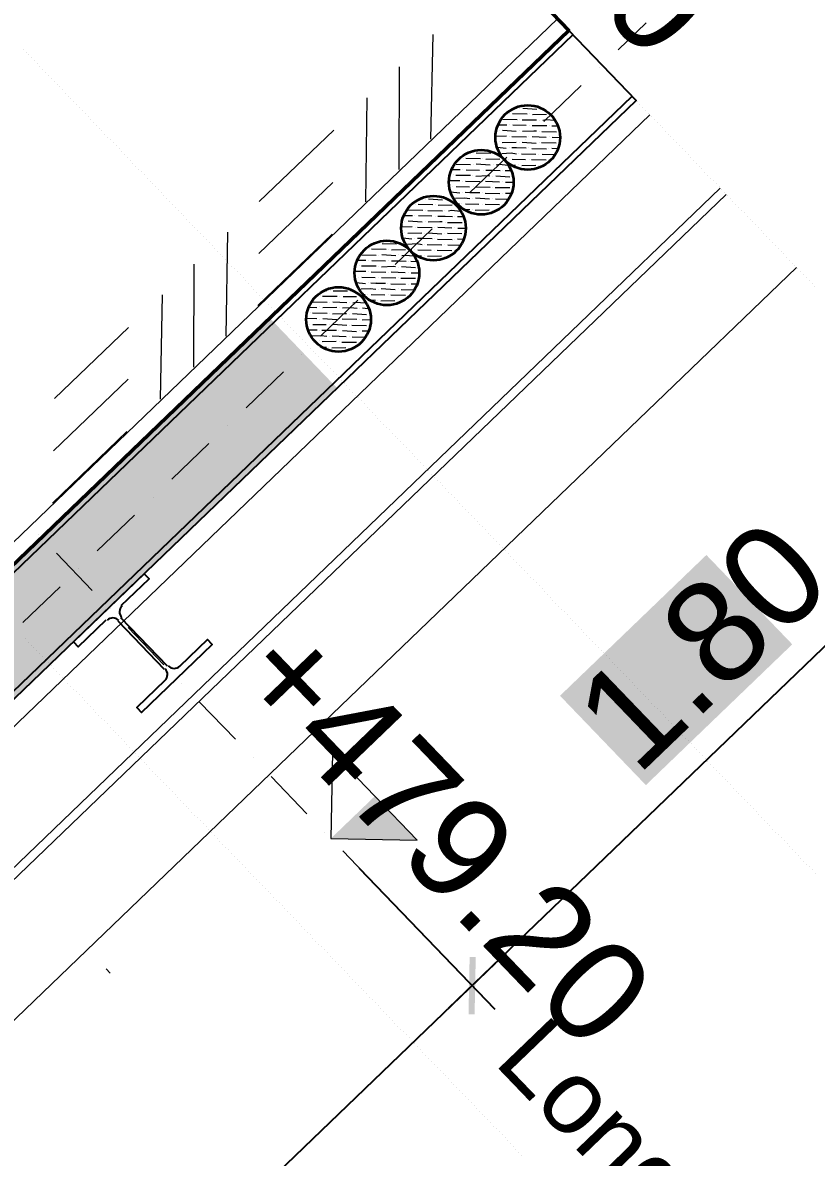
# Model space of a CAD drawing. Header units: metres. Extents: x 2687650.8 to 2687727.1, y 1234407.3 to 1234484.3.
# Drawn here: x 2687697.866 to 2687699.818, y 1234460.624 to 1234463.414 of the extents above; entities that cross this region are included whole.
import ezdxf

# ---------------------------------------------------------------- set-up
doc = ezdxf.new("R2010")
doc.units = ezdxf.units.M
for name, color, linetype in [('PDF_0', 7, 'Continuous'), ('PDF_A__BEMH', 7, 'Continuous'), ('PDF_A__BEML', 7, 'Continuous'), ('PDF_Ebene 2', 7, 'Continuous'), ('PDF_Text', 7, 'Continuous')]:
    doc.layers.add(name, color=color, linetype=linetype)
for name, color, linetype, true_color in [('PDF_Böschung Aushub', 7, 'Continuous', 0x7f7f7f), ('PDF_E_Schnitte_1_50', 7, 'Continuous', 0x7f7f7f), ('PDF_Farbe71', 7, 'Continuous', 0xbfff7f)]:
    doc.layers.add(name, color=color, linetype=linetype, true_color=true_color)
doc.styles.add('PDF Arial', font='arial.ttf')

# ---------------------------------------------------------------- blocks, each defined once
blk = doc.blocks.new('A$C1c84ec86')
at = {"layer": 'PDF_0', "transparency": 33554559}
blk.add_hatch(color=256, dxfattribs=at).paths.add_polyline_path([(2793.63, 4001.84), (2783.68, 4011.79), (2782.62, 4010.73), (2792.57, 4000.78)])
at = {"layer": 'PDF_A__BEML', "true_color": 0xffffff, "transparency": 33554559}
blk.add_hatch(color=7, dxfattribs=at).paths.add_polyline_path([(2751.72, 4071.27), (2782.2, 4071.27), (2782.2, 4121.22), (2751.72, 4121.22)])
at = {"layer": 'PDF_Farbe71', "transparency": 33554559}
blk.add_hatch(color=256, dxfattribs=at).paths.add_polyline_path([(2659.22, 4084.18), (2635.3, 4084.18), (2635.3, 3418.05), (2659.22, 3418.05)])
at = {"layer": 'PDF_0', "lineweight": 18}
blk.add_lwpolyline([(2631.27, 3398.79), (2631.27, 3856.21), (2631.27, 4186.21), (2384.26, 4186.21)], dxfattribs=at)
at = {"layer": 'PDF_A__BEMH', "lineweight": 20}
blk.add_lwpolyline([(2737.96, 4006.29), (2752.99, 4021.31), (2722.93, 4021.31)], close=True, dxfattribs=at)
at = {"layer": 'PDF_A__BEMH', "transparency": 33554559}
blk.add_solid([(2737.96, 4006.29), (2737.96, 4021.31), (2752.99, 4021.31)], dxfattribs=at)
at = {"layer": 'PDF_A__BEML', "lineweight": 25}
for points in [[(2788.12, 3998.24), (2788.12, 4194.25)], [(2788.12, 3410.22), (2788.12, 4014.33)]]:
    blk.add_lwpolyline(points, dxfattribs=at)
blk.add_lwpolyline([(2796.17, 4006.29), (2748.12, 4006.29)], close=True, dxfattribs=at)
at = {"layer": 'PDF_Böschung Aushub', "lineweight": 18}
for points in [[(2646.73, 4166.31), (2647.15, 4166.94), (2648.84, 4168.43)], [(2646.94, 4168.43), (2646.94, 4168.43)], [(2641.22, 4164.83), (2643.76, 4167.16)], [(2643.97, 4165.46), (2646.3, 4168)], [(2644.19, 4167.79), (2644.19, 4167.79)], [(2645.88, 4163.56), (2647.15, 4164.83), (2648.42, 4166.1)], [(2646.09, 4165.67), (2646.09, 4165.67)], [(2648.63, 4164.19), (2651.17, 4166.73)], [(2648.84, 4166.52), (2648.84, 4166.52)], [(2649.27, 4166.94), (2650.33, 4168)], [(2651.38, 4165.04), (2652.65, 4166.31)], [(2639.74, 4163.35), (2640.16, 4163.77)], [(2640.38, 4162.08), (2642.92, 4164.62)], [(2640.8, 4164.19), (2640.8, 4164.19)], [(2643.13, 4162.71), (2645.67, 4165.25)], [(2643.34, 4165.04), (2643.34, 4165.04)], [(2645.24, 4160.81), (2647.15, 4162.92), (2647.57, 4163.35)], [(2645.46, 4163.13), (2645.46, 4163.13)], [(2647.79, 4161.65), (2650.33, 4163.98)], [(2648.21, 4163.77), (2648.21, 4163.77)], [(2650.54, 4162.29), (2653.08, 4164.83)], [(2650.75, 4164.62), (2650.75, 4164.62)], [(2653.29, 4163.13), (2654.35, 4164.19)], [(2653.5, 4165.25), (2653.5, 4165.25)], [(2639.32, 4161.02), (2639.53, 4161.02)], [(2639.74, 4159.32), (2642.28, 4161.86)], [(2639.95, 4161.65), (2639.95, 4161.65)], [(2642.49, 4160.17), (2644.82, 4162.5)], [(2642.7, 4162.29), (2642.7, 4162.29)], [(2644.4, 4158.05), (2646.94, 4160.59)], [(2644.61, 4160.38), (2644.61, 4160.38)], [(2647.15, 4158.9), (2649.69, 4161.23)], [(2647.36, 4161.02), (2647.36, 4161.02)], [(2649.9, 4159.54), (2652.44, 4162.08)], [(2650.11, 4161.86), (2650.11, 4161.86)], [(2651.81, 4157.63), (2654.35, 4160.17)], [(2652.65, 4160.38), (2654.98, 4162.71)], [(2652.87, 4162.5), (2652.87, 4162.5)], [(2654.77, 4160.59), (2654.77, 4160.59)], [(2639.95, 4157.63), (2641.43, 4159.11)], [(2641.43, 4155.09), (2643.34, 4157.21)], [(2641.65, 4157.42), (2644.19, 4159.75)], [(2641.86, 4159.54), (2641.86, 4159.54)], [(2643.76, 4155.3), (2646.09, 4157.84)], [(2643.97, 4157.63), (2643.97, 4157.63)], [(2646.3, 4156.15), (2647.15, 4156.99), (2648.84, 4158.69)], [(2646.73, 4158.27), (2646.73, 4158.27)], [(2649.06, 4156.78), (2651.6, 4159.32)], [(2649.27, 4159.11), (2649.27, 4159.11)], [(2651.17, 4154.88), (2653.5, 4157.42)], [(2651.38, 4157.21), (2651.38, 4157.21)], [(2652.02, 4159.75), (2652.02, 4159.75)], [(2654.14, 4157.84), (2654.14, 4157.84)], [(2654.56, 4158.27), (2654.98, 4158.69)], [(2640.59, 4156.36), (2640.8, 4156.36)], [(2641.22, 4156.78), (2641.22, 4156.78)], [(2642.49, 4154.24), (2642.7, 4154.45)], [(2643.13, 4154.88), (2643.13, 4154.88)], [(2643.76, 4153.61), (2645.46, 4155.09)], [(2645.67, 4153.4), (2647.15, 4155.09), (2648.21, 4155.94)], [(2645.88, 4155.72), (2645.88, 4155.72)], [(2648.42, 4154.24), (2650.75, 4156.57)], [(2648.63, 4156.36), (2648.63, 4156.36)], [(2650.54, 4154.45), (2650.54, 4154.45)], [(2643.97, 4149.59), (2646.3, 4152.13)], [(2644.19, 4151.91), (2644.19, 4151.91)], [(2646.73, 4150.43), (2647.15, 4151.07), (2648.84, 4152.55)], [(2646.94, 4152.76), (2647.15, 4152.97), (2647.36, 4153.18)], [(2646.94, 4152.55), (2646.94, 4152.55)], [(2647.79, 4153.61), (2647.79, 4153.61)], [(2649.06, 4152.97), (2650.11, 4153.82)], [(2649.27, 4151.07), (2650.33, 4152.13)], [(2641.22, 4148.95), (2643.76, 4151.49)], [(2643.13, 4147.05), (2645.67, 4149.37)], [(2643.34, 4149.16), (2643.34, 4149.16)], [(2645.88, 4147.68), (2647.15, 4148.95), (2648.42, 4150.22)], [(2646.09, 4150.01), (2646.09, 4150.01)], [(2648.63, 4148.53), (2651.17, 4150.86)], [(2648.84, 4150.64), (2648.84, 4150.64)], [(2650.54, 4146.41), (2653.08, 4148.95)], [(2651.38, 4149.16), (2652.65, 4150.43)], [(2653.5, 4149.37), (2653.5, 4149.37)], [(2639.74, 4147.47), (2640.16, 4147.89)], [(2640.38, 4146.2), (2642.92, 4148.74)], [(2640.8, 4148.53), (2640.8, 4148.53)], [(2642.49, 4144.29), (2644.82, 4146.62)], [(2642.7, 4146.41), (2642.7, 4146.41)], [(2645.24, 4144.93), (2647.15, 4147.05), (2647.57, 4147.47)], [(2645.46, 4147.26), (2645.46, 4147.26)], [(2647.79, 4145.78), (2650.33, 4148.1)], [(2648.21, 4147.89), (2648.21, 4147.89)], [(2649.9, 4143.66), (2652.44, 4146.2)], [(2650.75, 4148.74), (2650.75, 4148.74)], [(2652.65, 4144.51), (2654.98, 4146.83)], [(2652.87, 4146.62), (2652.87, 4146.62)], [(2653.29, 4147.26), (2654.35, 4148.32)], [(2639.32, 4145.14), (2639.53, 4145.14)], [(2639.74, 4143.45), (2642.28, 4145.99)], [(2639.95, 4145.78), (2639.95, 4145.78)], [(2641.65, 4141.54), (2644.19, 4144.08)], [(2641.86, 4143.66), (2641.86, 4143.66)], [(2644.4, 4142.18), (2646.94, 4144.72)], [(2644.61, 4144.51), (2644.61, 4144.51)], [(2647.15, 4143.02), (2649.69, 4145.56)], [(2647.36, 4145.14), (2647.36, 4145.14)], [(2649.06, 4141.12), (2651.6, 4143.45)], [(2650.11, 4145.99), (2650.11, 4145.99)], [(2651.81, 4141.75), (2654.35, 4144.29)], [(2652.02, 4144.08), (2652.02, 4144.08)], [(2654.77, 4144.72), (2654.77, 4144.72)], [(2639.95, 4141.75), (2641.43, 4143.24)], [(2640.59, 4140.48), (2640.8, 4140.48)], [(2641.22, 4141.12), (2641.22, 4141.12)], [(2641.43, 4139.43), (2643.34, 4141.33)], [(2643.76, 4139.64), (2646.09, 4141.97)], [(2643.97, 4141.75), (2643.97, 4141.75)], [(2646.3, 4140.27), (2647.15, 4141.12), (2648.84, 4142.81)], [(2646.73, 4142.6), (2646.73, 4142.6)], [(2648.42, 4138.37), (2650.75, 4140.7)], [(2648.63, 4140.48), (2648.63, 4140.48)], [(2649.27, 4143.24), (2649.27, 4143.24)], [(2651.17, 4139), (2653.5, 4141.54)], [(2651.38, 4141.33), (2651.38, 4141.33)], [(2654.14, 4141.97), (2654.14, 4141.97)], [(2654.56, 4142.6), (2654.98, 4142.81)], [(2642.49, 4138.37), (2642.7, 4138.58)], [(2643.13, 4139), (2643.13, 4139)], [(2643.76, 4137.73), (2645.46, 4139.21)], [(2645.67, 4137.52), (2647.15, 4139.21), (2648.21, 4140.06)], [(2645.88, 4139.85), (2645.88, 4139.85)], [(2647.79, 4137.73), (2647.79, 4137.73)], [(2649.06, 4137.1), (2650.11, 4138.16)], [(2650.54, 4138.58), (2650.54, 4138.58)], [(2641.22, 4132.65), (2643.76, 4134.98)], [(2643.97, 4133.29), (2646.3, 4135.83)], [(2644.19, 4135.62), (2644.19, 4135.62)], [(2646.73, 4134.13), (2647.15, 4134.77), (2648.84, 4136.25)], [(2646.94, 4136.89), (2647.15, 4137.1), (2647.36, 4137.31)], [(2646.94, 4136.25), (2646.94, 4136.25)], [(2649.27, 4134.77), (2650.33, 4135.83)], [(2640.38, 4129.9), (2642.92, 4132.44)], [(2643.13, 4130.54), (2645.67, 4133.08)], [(2643.34, 4132.86), (2643.34, 4132.86)], [(2645.88, 4131.38), (2647.15, 4132.65), (2648.42, 4133.92)], [(2646.09, 4133.5), (2646.09, 4133.5)], [(2648.63, 4132.02), (2651.17, 4134.56)], [(2648.84, 4134.35), (2648.84, 4134.35)], [(2650.54, 4130.11), (2653.08, 4132.65)], [(2650.75, 4132.44), (2650.75, 4132.44)], [(2651.38, 4132.86), (2652.65, 4134.13)], [(2653.5, 4133.08), (2653.5, 4133.08)], [(2639.74, 4131.17), (2640.16, 4131.59)], [(2639.74, 4127.15), (2642.28, 4129.69)], [(2639.95, 4129.48), (2639.95, 4129.48)], [(2640.8, 4132.02), (2640.8, 4132.02)], [(2642.49, 4128), (2644.82, 4130.32)], [(2642.7, 4130.11), (2642.7, 4130.11)], [(2645.24, 4128.63), (2647.15, 4130.75), (2647.57, 4131.17)], [(2645.46, 4130.96), (2645.46, 4130.96)], [(2647.79, 4129.48), (2650.33, 4131.81)], [(2648.21, 4131.59), (2648.21, 4131.59)], [(2649.9, 4127.36), (2652.44, 4129.9)], [(2650.11, 4129.69), (2650.11, 4129.69)], [(2652.65, 4128.21), (2654.98, 4130.54)], [(2652.87, 4130.32), (2652.87, 4130.32)], [(2653.29, 4130.96), (2654.35, 4132.02)], [(2639.32, 4128.84), (2639.53, 4128.84)], [(2639.95, 4125.46), (2641.43, 4126.94)], [(2641.65, 4125.24), (2644.19, 4127.57)], [(2641.86, 4127.36), (2641.86, 4127.36)], [(2644.4, 4125.88), (2646.94, 4128.42)], [(2644.61, 4128.21), (2644.61, 4128.21)], [(2646.3, 4123.97), (2647.15, 4124.82), (2648.84, 4126.51)], [(2647.15, 4126.73), (2649.69, 4129.05)], [(2647.36, 4128.84), (2647.36, 4128.84)], [(2649.06, 4124.61), (2651.6, 4127.15)], [(2649.27, 4126.94), (2649.27, 4126.94)], [(2651.81, 4125.46), (2654.35, 4128)], [(2652.02, 4127.57), (2652.02, 4127.57)], [(2654.56, 4126.09), (2654.98, 4126.51)], [(2654.77, 4128.42), (2654.77, 4128.42)], [(2640.59, 4124.19), (2640.8, 4124.19)], [(2641.22, 4124.61), (2641.22, 4124.61)], [(2641.43, 4122.92), (2643.34, 4125.03)], [(2643.76, 4123.13), (2646.09, 4125.67)], [(2643.97, 4125.46), (2643.97, 4125.46)], [(2645.67, 4121.22), (2647.15, 4122.92), (2648.21, 4123.76)], [(2646.73, 4126.09), (2646.73, 4126.09)], [(2648.42, 4122.07), (2650.75, 4124.4)], [(2648.63, 4124.19), (2648.63, 4124.19)], [(2651.17, 4122.7), (2653.5, 4125.24)], [(2651.38, 4125.03), (2651.38, 4125.03)], [(2654.14, 4125.67), (2654.14, 4125.67)], [(2642.49, 4122.07), (2642.7, 4122.28)], [(2643.13, 4122.7), (2643.13, 4122.7)], [(2643.76, 4121.43), (2645.46, 4122.92)], [(2645.88, 4123.55), (2645.88, 4123.55)], [(2646.94, 4120.59), (2647.15, 4120.8), (2647.36, 4121.01)], [(2647.79, 4121.43), (2647.79, 4121.43)], [(2649.06, 4120.8), (2650.11, 4121.65)], [(2650.54, 4122.28), (2650.54, 4122.28)], [(2641.22, 4116.78), (2643.76, 4119.32)], [(2643.97, 4117.41), (2646.3, 4119.95)], [(2644.19, 4119.74), (2644.19, 4119.74)], [(2646.73, 4118.26), (2647.15, 4118.89), (2648.84, 4120.38)], [(2646.94, 4120.38), (2646.94, 4120.38)], [(2648.63, 4116.35), (2651.17, 4118.68)], [(2648.84, 4118.47), (2648.84, 4118.47)], [(2649.27, 4118.89), (2650.33, 4119.95)], [(2651.38, 4116.99), (2652.65, 4118.26)], [(2639.74, 4115.3), (2640.16, 4115.72)], [(2640.38, 4114.03), (2642.92, 4116.57)], [(2640.8, 4116.35), (2640.8, 4116.35)], [(2643.13, 4114.87), (2645.67, 4117.2)], [(2643.34, 4116.99), (2643.34, 4116.99)], [(2645.88, 4115.51), (2647.15, 4116.78), (2648.42, 4118.05)], [(2646.09, 4117.84), (2646.09, 4117.84)], [(2647.79, 4113.6), (2650.33, 4115.93)], [(2648.21, 4115.72), (2648.21, 4115.72)], [(2650.54, 4114.24), (2653.08, 4116.78)], [(2650.75, 4116.57), (2650.75, 4116.57)], [(2653.29, 4115.08), (2654.35, 4116.14)], [(2653.5, 4117.2), (2653.5, 4117.2)], [(2639.32, 4112.97), (2639.53, 4112.97)], [(2639.74, 4111.27), (2642.28, 4113.81)], [(2639.95, 4113.6), (2639.95, 4113.6)], [(2642.49, 4112.12), (2644.82, 4114.45)], [(2642.7, 4114.24), (2642.7, 4114.24)], [(2645.24, 4112.76), (2647.15, 4114.87), (2647.57, 4115.3)], [(2645.46, 4115.08), (2645.46, 4115.08)], [(2647.15, 4110.85), (2649.69, 4113.39)], [(2647.36, 4112.97), (2647.36, 4112.97)], [(2649.9, 4111.49), (2652.44, 4114.03)], [(2650.11, 4113.81), (2650.11, 4113.81)], [(2652.65, 4112.33), (2654.98, 4114.66)], [(2652.87, 4114.45), (2652.87, 4114.45)], [(2639.95, 4109.58), (2641.43, 4111.06)], [(2641.65, 4109.37), (2644.19, 4111.91)], [(2641.86, 4111.49), (2641.86, 4111.49)], [(2643.76, 4107.46), (2646.09, 4109.79)], [(2644.4, 4110), (2646.94, 4112.54)], [(2644.61, 4112.33), (2644.61, 4112.33)], [(2646.3, 4108.1), (2647.15, 4108.95), (2648.84, 4110.64)], [(2646.73, 4110.43), (2646.73, 4110.43)], [(2649.06, 4108.95), (2651.6, 4111.27)], [(2649.27, 4111.06), (2649.27, 4111.06)], [(2651.81, 4109.58), (2654.35, 4112.12)], [(2652.02, 4111.91), (2652.02, 4111.91)], [(2654.14, 4109.79), (2654.14, 4109.79)], [(2654.56, 4110.43), (2654.98, 4110.64)], [(2654.77, 4112.54), (2654.77, 4112.54)], [(2640.59, 4108.31), (2640.8, 4108.31)], [(2641.22, 4108.95), (2641.22, 4108.95)], [(2641.43, 4107.25), (2643.34, 4109.16)], [(2643.76, 4105.56), (2645.46, 4107.04)], [(2643.97, 4109.58), (2643.97, 4109.58)], [(2645.67, 4105.35), (2647.15, 4107.04), (2648.21, 4107.89)], [(2645.88, 4107.68), (2645.88, 4107.68)], [(2648.42, 4106.19), (2650.75, 4108.52)], [(2648.63, 4108.31), (2648.63, 4108.31)], [(2651.17, 4106.83), (2653.5, 4109.37)], [(2651.38, 4109.16), (2651.38, 4109.16)], [(2642.49, 4106.19), (2642.7, 4106.41)], [(2643.13, 4106.83), (2643.13, 4106.83)], [(2646.94, 4104.71), (2647.15, 4104.92), (2647.36, 4105.14)], [(2647.79, 4105.56), (2647.79, 4105.56)], [(2649.06, 4104.92), (2650.11, 4105.98)], [(2650.54, 4106.41), (2650.54, 4106.41)], [(2641.22, 4100.06), (2643.76, 4102.6)], [(2643.97, 4100.9), (2646.3, 4103.23)], [(2644.19, 4103.02), (2644.19, 4103.02)], [(2646.73, 4101.54), (2647.15, 4102.17), (2648.84, 4103.65)], [(2646.94, 4103.87), (2646.94, 4103.87)], [(2648.63, 4099.63), (2651.17, 4101.96)], [(2648.84, 4101.75), (2648.84, 4101.75)], [(2649.27, 4102.38), (2650.33, 4103.23)], [(2651.38, 4100.27), (2652.65, 4101.75)], [(2639.74, 4098.57), (2640.16, 4099)], [(2640.38, 4097.3), (2642.92, 4099.84)], [(2640.8, 4099.63), (2640.8, 4099.63)], [(2643.13, 4098.15), (2645.67, 4100.48)], [(2643.34, 4100.27), (2643.34, 4100.27)], [(2645.88, 4098.79), (2647.15, 4100.27), (2648.42, 4101.33)], [(2646.09, 4101.11), (2646.09, 4101.11)], [(2647.79, 4096.88), (2650.33, 4099.42)], [(2648.21, 4099), (2648.21, 4099)], [(2650.54, 4097.52), (2653.08, 4100.06)], [(2650.75, 4099.84), (2650.75, 4099.84)], [(2653.29, 4098.36), (2654.35, 4099.42)], [(2653.5, 4100.48), (2653.5, 4100.48)], [(2639.32, 4096.25), (2639.53, 4096.46)], [(2639.74, 4094.55), (2642.28, 4097.09)], [(2639.95, 4096.88), (2639.95, 4096.88)], [(2642.49, 4095.4), (2644.82, 4097.94)], [(2642.7, 4097.52), (2642.7, 4097.52)], [(2645.24, 4096.03), (2647.15, 4098.15), (2647.57, 4098.57)], [(2645.46, 4098.36), (2645.46, 4098.36)], [(2647.15, 4094.13), (2647.15, 4094.34), (2649.69, 4096.67)], [(2647.36, 4096.46), (2647.36, 4096.46)], [(2649.9, 4094.98), (2652.44, 4097.3)], [(2650.11, 4097.09), (2650.11, 4097.09)], [(2652.65, 4095.61), (2654.98, 4097.94)], [(2652.87, 4097.94), (2652.87, 4097.94)], [(2639.95, 4092.86), (2641.43, 4094.34)], [(2641.65, 4092.65), (2644.19, 4095.19)], [(2641.86, 4094.98), (2641.86, 4094.98)], [(2643.76, 4090.74), (2646.09, 4093.07)], [(2644.4, 4093.49), (2646.94, 4095.82)], [(2644.61, 4095.61), (2644.61, 4095.61)], [(2646.3, 4091.38), (2647.15, 4092.22), (2648.84, 4093.92)], [(2646.73, 4093.71), (2646.73, 4093.71)], [(2649.06, 4092.22), (2651.6, 4094.55)], [(2649.27, 4094.34), (2649.27, 4094.34)], [(2651.81, 4092.86), (2654.35, 4095.4)], [(2652.02, 4095.19), (2652.02, 4095.19)], [(2654.14, 4093.07), (2654.14, 4093.07)], [(2654.56, 4093.71), (2654.98, 4094.13)], [(2654.77, 4095.82), (2654.77, 4095.82)], [(2640.59, 4091.59), (2640.8, 4091.59)], [(2641.22, 4092.22), (2641.22, 4092.22)], [(2641.43, 4090.53), (2643.34, 4092.44)], [(2643.76, 4088.84), (2645.46, 4090.53)], [(2643.97, 4092.86), (2643.97, 4092.86)], [(2645.67, 4088.63), (2647.15, 4090.32), (2648.21, 4091.17)], [(2645.88, 4090.95), (2645.88, 4090.95)], [(2648.42, 4089.47), (2650.75, 4092.01)], [(2648.63, 4091.59), (2648.63, 4091.59)], [(2651.17, 4090.11), (2653.5, 4092.65)], [(2651.38, 4092.44), (2651.38, 4092.44)], [(2642.49, 4089.47), (2642.7, 4089.68)], [(2643.13, 4090.11), (2643.13, 4090.11)], [(2646.94, 4087.99), (2647.15, 4088.41), (2647.36, 4088.41)], [(2647.79, 4089.05), (2647.79, 4089.05)], [(2649.06, 4088.2), (2650.11, 4089.26)], [(2650.54, 4089.68), (2650.54, 4089.68)]]:
    blk.add_lwpolyline(points, dxfattribs=at)
at = {"layer": 'PDF_Böschung Aushub', "color": 7, "lineweight": 35}
for centre in [(2647.26, 4160.7), (2647.26, 4144.82), (2647.26, 4128.53), (2647.26, 4112.65), (2647.26, 4096.14)]:
    blk.add_circle(centre, 7.94, dxfattribs=at)
at = {"layer": 'PDF_E_Schnitte_1_50', "color": 7, "lineweight": 20}
for points in [[(2647.15, 4191.71), (2647.15, 4201.23)], [(2647.15, 4185.36), (2647.15, 4185.36)], [(2647.15, 4166.31), (2647.15, 4179.01)], [(2647.15, 4159.96), (2647.15, 4159.96)], [(2647.15, 4140.91), (2647.15, 4153.61)], [(2647.15, 4134.56), (2647.15, 4134.56)], [(2647.15, 4115.51), (2647.15, 4128.21)], [(2647.15, 4109.16), (2647.15, 4109.16)], [(2647.15, 4090.11), (2647.15, 4102.81)], [(2647.15, 4083.76), (2647.15, 4083.76)], [(2647.15, 4064.71), (2647.15, 4077.41)], [(2647.15, 4058.36), (2647.15, 4058.36)], [(2647.15, 4039.31), (2647.15, 4052.01)], [(2647.15, 4032.96), (2647.15, 4032.96)], [(2647.15, 4013.91), (2647.15, 4026.61)], [(2647.15, 4007.56), (2647.15, 4007.56)], [(2634.24, 4006.29), (2634.24, 4006.29)], [(2653.29, 4006.29), (2640.59, 4006.29)], [(2659.64, 4006.29), (2659.64, 4006.29)], [(2678.69, 4006.29), (2665.99, 4006.29)], [(2685.04, 4006.29), (2685.04, 4006.29)], [(2704.09, 4006.29), (2691.39, 4006.29)], [(2710.44, 4006.29), (2710.44, 4006.29)], [(2729.49, 4006.29), (2716.79, 4006.29)], [(2735.84, 4006.29), (2735.84, 4006.29)], [(2754.89, 4006.29), (2742.19, 4006.29)], [(2761.24, 4006.29), (2761.24, 4006.29)], [(2786.01, 4006.29), (2767.59, 4006.29)], [(2647.15, 3988.51), (2647.15, 4001.21)]]:
    blk.add_lwpolyline(points, dxfattribs=at)
at = {"layer": 'PDF_E_Schnitte_1_50', "color": 7, "lineweight": 50}
blk.add_lwpolyline([(2635.3, 3199.82), (2635.3, 4186.21), (2384.26, 4186.21)], dxfattribs=at)
at = {"layer": 'PDF_E_Schnitte_1_50', "lineweight": 18}
for points in [[(2635.3, 4186.21), (2635.3, 4134.77), (2635.3, 4099.84), (2635.3, 4064.71), (2635.3, 4029.78), (2635.3, 3994.86), (2635.3, 3959.72), (2635.3, 3924.79), (2635.3, 3889.66), (2635.3, 3854.73), (2635.3, 3819.8), (2635.3, 3784.67), (2635.3, 3749.74), (2635.3, 3714.6), (2635.3, 3679.68), (2635.3, 3644.75), (2635.3, 3609.62), (2635.3, 3574.69), (2635.3, 3539.76), (2635.3, 3504.63), (2635.3, 3469.7)], [(3109.01, 3438.16), (2664.3, 3438.16), (2664.08, 3611.1), (2664.08, 4186.21)], [(2689.06, 4186.21), (2689.06, 3465.26), (3109.01, 3465.26)], [(2691.18, 4186.21), (2691.18, 3465.26)], [(2716.15, 4186.21), (2716.15, 3465.26)], [(2631.06, 4143.24), (2612.86, 4161.44)], [(2631.06, 4132.44), (2612.86, 4150.01)], [(2631.06, 4121.01), (2612.86, 4139)], [(2612.86, 4127.57), (2612.86, 4102.17)], [(2621.96, 4118.47), (2621.96, 4093.28)], [(2631.06, 4109.58), (2631.06, 4084.18)], [(2631.06, 4073.39), (2612.86, 4091.38)], [(2631.06, 4062.38), (2612.86, 4079.95)], [(2631.06, 4050.95), (2612.86, 4069.15)], [(2612.86, 4057.51), (2612.86, 4032.32)], [(2621.96, 4048.62), (2621.96, 4023.22)], [(2631.06, 4039.52), (2631.06, 4014.12)], [(2724.2, 3944.27), (2722.72, 3944.27)]]:
    blk.add_lwpolyline(points, dxfattribs=at)
at = {"layer": 'PDF_E_Schnitte_1_50', "color": 160, "lineweight": 25, "true_color": 0x3333ff}
for points in [[(2659.22, 3168.07), (2659.22, 4186.21), (2635.3, 4186.21), (2635.3, 3168.07)], [(2636.78, 4186.21), (2636.78, 3168.07)], [(2657.73, 3168.07), (2657.73, 4186.21)], [(2660.91, 4008.83), (2660.91, 4018.35), (2659.22, 4018.35), (2659.22, 3994.22), (2660.91, 3994.22), (2660.91, 4003.75)], [(2681.65, 4003.75), (2681.65, 3994.22), (2683.35, 3994.22), (2683.35, 4018.35), (2681.65, 4018.35), (2681.65, 4008.83)], [(2679.54, 4006.71), (2663.03, 4006.71)], [(2663.03, 4005.65), (2679.54, 4005.65)]]:
    blk.add_lwpolyline(points, dxfattribs=at)
for centre, start, end in [((2663.13, 4008.93), 180.001, 269.999), ((2679.64, 4008.93), 270.001, 359.999), ((2663.13, 4003.85), 90.001, 179.999), ((2679.64, 4003.85), 0.001, 89.999)]:
    blk.add_arc(centre, 2.01, start, end, dxfattribs=at)
at = {"layer": 'PDF_Ebene 2', "lineweight": 20}
for points in [[(2633.6, 4186.21), (2633.6, 4186.21)], [(2634.66, 4186.21), (2634.66, 4186.21)], [(2635.51, 4186.21), (2635.51, 4186.21)], [(2636.57, 4186.21), (2636.57, 4186.21)], [(2637.62, 4186.21), (2637.62, 4186.21)], [(2638.47, 4186.21), (2638.47, 4186.21)], [(2639.53, 4186.21), (2639.53, 4186.21)], [(2640.59, 4186.21), (2640.59, 4186.21)], [(2641.65, 4186.21), (2641.65, 4186.21)], [(2642.49, 4186.21), (2642.49, 4186.21)], [(2643.55, 4186.21), (2643.55, 4186.21)], [(2644.61, 4186.21), (2644.61, 4186.21)], [(2645.67, 4186.21), (2645.67, 4186.21)], [(2646.52, 4186.21), (2646.52, 4186.21)], [(2647.57, 4186.21), (2647.57, 4186.21)], [(2648.63, 4186.21), (2648.63, 4186.21)], [(2649.48, 4186.21), (2649.48, 4186.21)], [(2650.54, 4186.21), (2650.54, 4186.21)], [(2651.6, 4186.21), (2651.6, 4186.21)], [(2652.65, 4186.21), (2652.65, 4186.21)], [(2653.5, 4186.21), (2653.5, 4186.21)], [(2654.56, 4186.21), (2654.56, 4186.21)], [(2655.62, 4186.21), (2655.62, 4186.21)], [(2656.68, 4186.21), (2656.68, 4186.21)], [(2657.52, 4186.21), (2657.52, 4186.21)], [(2658.58, 4186.21), (2658.58, 4186.21)], [(2659.64, 4186.21), (2659.64, 4186.21)], [(2660.49, 4186.21), (2660.49, 4186.21)], [(2661.54, 4186.21), (2661.54, 4186.21)], [(2662.6, 4186.21), (2662.6, 4186.21)], [(2663.66, 4186.21), (2663.66, 4186.21)], [(2664.51, 4186.21), (2664.51, 4186.21)], [(2665.57, 4186.21), (2665.57, 4186.21)], [(2666.62, 4186.21), (2666.62, 4186.21)], [(2667.68, 4186.21), (2667.68, 4186.21)], [(2668.53, 4186.21), (2668.53, 4186.21)], [(2669.59, 4186.21), (2669.59, 4186.21)], [(2670.65, 4186.21), (2670.65, 4186.21)], [(2671.49, 4186.21), (2671.49, 4186.21)], [(2672.55, 4186.21), (2672.55, 4186.21)], [(2673.61, 4186.21), (2673.61, 4186.21)], [(2674.67, 4186.21), (2674.67, 4186.21)], [(2675.51, 4186.21), (2675.51, 4186.21)], [(2676.57, 4186.21), (2676.57, 4186.21)], [(2677.63, 4186.21), (2677.63, 4186.21)], [(2678.48, 4186.21), (2678.48, 4186.21)], [(2679.54, 4186.21), (2679.54, 4186.21)], [(2680.59, 4186.21), (2680.59, 4186.21)], [(2681.65, 4186.21), (2681.65, 4186.21)], [(2682.5, 4186.21), (2682.5, 4186.21)], [(2683.56, 4186.21), (2683.56, 4186.21)], [(2684.62, 4186.21), (2684.62, 4186.21)], [(2685.67, 4186.21), (2685.67, 4186.21)], [(2686.52, 4186.21), (2686.52, 4186.21)], [(2687.58, 4186.21), (2687.58, 4186.21)], [(2688.64, 4186.21), (2688.64, 4186.21)], [(2689.48, 4186.21), (2689.48, 4186.21)], [(2690.54, 4186.21), (2690.54, 4186.21)], [(2691.6, 4186.21), (2691.6, 4186.21)], [(2692.66, 4186.21), (2692.66, 4186.21)], [(2693.51, 4186.21), (2693.51, 4186.21)], [(2694.56, 4186.21), (2694.56, 4186.21)], [(2695.62, 4186.21), (2695.62, 4186.21)], [(2696.68, 4186.21), (2696.68, 4186.21)], [(2697.53, 4186.21), (2697.53, 4186.21)], [(2698.59, 4186.21), (2698.59, 4186.21)], [(2699.64, 4186.21), (2699.64, 4186.21)], [(2700.49, 4186.21), (2700.49, 4186.21)], [(2701.55, 4186.21), (2701.55, 4186.21)], [(2702.61, 4186.21), (2702.61, 4186.21)], [(2703.67, 4186.21), (2703.67, 4186.21)], [(2704.51, 4186.21), (2704.51, 4186.21)], [(2705.57, 4186.21), (2705.57, 4186.21)], [(2706.63, 4186.21), (2706.63, 4186.21)], [(2707.69, 4186.21), (2707.69, 4186.21)], [(2708.53, 4186.21), (2708.53, 4186.21)], [(2709.59, 4186.21), (2709.59, 4186.21)], [(2710.65, 4186.21), (2710.65, 4186.21)], [(2711.5, 4186.21), (2711.5, 4186.21)], [(2712.56, 4186.21), (2712.56, 4186.21)], [(2713.61, 4186.21), (2713.61, 4186.21)], [(2714.67, 4186.21), (2714.67, 4186.21)], [(2715.52, 4186.21), (2715.52, 4186.21)], [(2716.58, 4186.21), (2716.58, 4186.21)], [(2717.64, 4186.21), (2717.64, 4186.21)], [(2718.69, 4186.21), (2718.69, 4186.21)], [(2719.54, 4186.21), (2719.54, 4186.21)], [(2720.6, 4186.21), (2720.6, 4186.21)], [(2721.66, 4186.21), (2721.66, 4186.21)], [(2722.5, 4186.21), (2722.5, 4186.21)], [(2545.55, 4086.3), (2545.55, 4086.3)], [(2546.61, 4086.3), (2546.61, 4086.3)], [(2547.45, 4086.3), (2547.45, 4086.3)], [(2548.51, 4086.3), (2548.51, 4086.3)], [(2549.57, 4086.3), (2549.57, 4086.3)], [(2550.63, 4086.3), (2550.63, 4086.3)], [(2551.48, 4086.3), (2551.48, 4086.3)], [(2552.53, 4086.3), (2552.53, 4086.3)], [(2553.59, 4086.3), (2553.59, 4086.3)], [(2554.44, 4086.3), (2554.44, 4086.3)], [(2555.5, 4086.3), (2555.5, 4086.3)], [(2556.56, 4086.3), (2556.56, 4086.3)], [(2557.61, 4086.3), (2557.61, 4086.3)], [(2558.46, 4086.3), (2558.46, 4086.3)], [(2559.52, 4086.3), (2559.52, 4086.3)], [(2560.58, 4086.3), (2560.58, 4086.3)], [(2561.64, 4086.3), (2561.64, 4086.3)], [(2562.48, 4086.3), (2562.48, 4086.3)], [(2563.54, 4086.3), (2563.54, 4086.3)], [(2564.6, 4086.3), (2564.6, 4086.3)], [(2565.45, 4086.3), (2565.45, 4086.3)], [(2566.5, 4086.3), (2566.5, 4086.3)], [(2567.56, 4086.3), (2567.56, 4086.3)], [(2568.62, 4086.3), (2568.62, 4086.3)], [(2569.47, 4086.3), (2569.47, 4086.3)], [(2570.53, 4086.3), (2570.53, 4086.3)], [(2571.58, 4086.3), (2571.58, 4086.3)], [(2572.64, 4086.3), (2572.64, 4086.3)], [(2573.49, 4086.3), (2573.49, 4086.3)], [(2574.55, 4086.3), (2574.55, 4086.3)], [(2575.61, 4086.3), (2575.61, 4086.3)], [(2576.45, 4086.3), (2576.45, 4086.3)], [(2577.51, 4086.3), (2577.51, 4086.3)], [(2578.57, 4086.3), (2578.57, 4086.3)], [(2579.63, 4086.3), (2579.63, 4086.3)], [(2580.47, 4086.3), (2580.47, 4086.3)], [(2581.53, 4086.3), (2581.53, 4086.3)], [(2582.59, 4086.3), (2582.59, 4086.3)], [(2583.65, 4086.3), (2583.65, 4086.3)], [(2584.5, 4086.3), (2584.5, 4086.3)], [(2585.55, 4086.3), (2585.55, 4086.3)], [(2586.61, 4086.3), (2586.61, 4086.3)], [(2587.46, 4086.3), (2587.46, 4086.3)], [(2588.52, 4086.3), (2588.52, 4086.3)], [(2589.58, 4086.3), (2589.58, 4086.3)], [(2590.63, 4086.3), (2590.63, 4086.3)], [(2591.48, 4086.3), (2591.48, 4086.3)], [(2592.54, 4086.3), (2592.54, 4086.3)], [(2593.6, 4086.3), (2593.6, 4086.3)], [(2594.66, 4086.3), (2594.66, 4086.3)], [(2595.5, 4086.3), (2595.5, 4086.3)], [(2596.56, 4086.3), (2596.56, 4086.3)], [(2597.62, 4086.3), (2597.62, 4086.3)], [(2598.47, 4086.3), (2598.47, 4086.3)], [(2599.52, 4086.3), (2599.52, 4086.3)], [(2600.58, 4086.3), (2600.58, 4086.3)], [(2601.64, 4086.3), (2601.64, 4086.3)], [(2602.49, 4086.3), (2602.49, 4086.3)], [(2603.55, 4086.3), (2603.55, 4086.3)], [(2604.6, 4086.3), (2604.6, 4086.3)], [(2605.66, 4086.3), (2605.66, 4086.3)], [(2606.51, 4086.3), (2606.51, 4086.3)], [(2607.57, 4086.3), (2607.57, 4086.3)], [(2608.63, 4086.3), (2608.63, 4086.3)], [(2609.47, 4086.3), (2609.47, 4086.3)], [(2610.53, 4086.3), (2610.53, 4086.3)], [(2611.59, 4086.3), (2611.59, 4086.3)], [(2612.65, 4086.3), (2612.65, 4086.3)], [(2613.49, 4086.3), (2613.49, 4086.3)], [(2614.55, 4086.3), (2614.55, 4086.3)], [(2615.61, 4086.3), (2615.61, 4086.3)], [(2616.46, 4086.3), (2616.46, 4086.3)], [(2617.52, 4086.3), (2617.52, 4086.3)], [(2618.57, 4086.3), (2618.57, 4086.3)], [(2619.63, 4086.3), (2619.63, 4086.3)], [(2620.48, 4086.3), (2620.48, 4086.3)], [(2621.54, 4086.3), (2621.54, 4086.3)], [(2622.6, 4086.3), (2622.6, 4086.3)], [(2623.65, 4086.3), (2623.65, 4086.3)], [(2624.5, 4086.3), (2624.5, 4086.3)], [(2625.56, 4086.3), (2625.56, 4086.3)], [(2626.62, 4086.3), (2626.62, 4086.3)], [(2627.46, 4086.3), (2627.46, 4086.3)], [(2628.52, 4086.3), (2628.52, 4086.3)], [(2629.58, 4086.3), (2629.58, 4086.3)], [(2630.64, 4086.3), (2630.64, 4086.3)], [(2631.49, 4086.3), (2631.49, 4086.3)], [(2632.54, 4086.3), (2632.54, 4086.3)], [(2633.6, 4086.3), (2633.6, 4086.3)], [(2634.66, 4086.3), (2634.66, 4086.3)], [(2635.51, 4086.3), (2635.51, 4086.3)], [(2636.57, 4086.3), (2636.57, 4086.3)], [(2637.62, 4086.3), (2637.62, 4086.3)], [(2638.47, 4086.3), (2638.47, 4086.3)], [(2639.53, 4086.3), (2639.53, 4086.3)], [(2640.59, 4086.3), (2640.59, 4086.3)], [(2641.65, 4086.3), (2641.65, 4086.3)], [(2642.49, 4086.3), (2642.49, 4086.3)], [(2643.55, 4086.3), (2643.55, 4086.3)], [(2644.61, 4086.3), (2644.61, 4086.3)], [(2645.67, 4086.3), (2645.67, 4086.3)], [(2646.52, 4086.3), (2646.52, 4086.3)], [(2647.57, 4086.3), (2647.57, 4086.3)], [(2648.63, 4086.3), (2648.63, 4086.3)], [(2649.48, 4086.3), (2649.48, 4086.3)], [(2650.54, 4086.3), (2650.54, 4086.3)], [(2651.6, 4086.3), (2651.6, 4086.3)], [(2652.65, 4086.3), (2652.65, 4086.3)], [(2653.5, 4086.3), (2653.5, 4086.3)], [(2654.56, 4086.3), (2654.56, 4086.3)], [(2655.62, 4086.3), (2655.62, 4086.3)], [(2656.68, 4086.3), (2656.68, 4086.3)], [(2657.52, 4086.3), (2657.52, 4086.3)], [(2658.58, 4086.3), (2658.58, 4086.3)], [(2659.64, 4086.3), (2659.64, 4086.3)], [(2660.49, 4086.3), (2660.49, 4086.3)], [(2661.54, 4086.3), (2661.54, 4086.3)], [(2662.6, 4086.3), (2662.6, 4086.3)], [(2663.66, 4086.3), (2663.66, 4086.3)], [(2664.51, 4086.3), (2664.51, 4086.3)], [(2665.57, 4086.3), (2665.57, 4086.3)], [(2666.62, 4086.3), (2666.62, 4086.3)], [(2667.68, 4086.3), (2667.68, 4086.3)], [(2668.53, 4086.3), (2668.53, 4086.3)], [(2669.59, 4086.3), (2669.59, 4086.3)], [(2670.65, 4086.3), (2670.65, 4086.3)], [(2671.49, 4086.3), (2671.49, 4086.3)], [(2672.55, 4086.3), (2672.55, 4086.3)], [(2673.61, 4086.3), (2673.61, 4086.3)], [(2674.67, 4086.3), (2674.67, 4086.3)], [(2675.51, 4086.3), (2675.51, 4086.3)], [(2676.57, 4086.3), (2676.57, 4086.3)], [(2677.63, 4086.3), (2677.63, 4086.3)], [(2678.48, 4086.3), (2678.48, 4086.3)], [(2679.54, 4086.3), (2679.54, 4086.3)], [(2680.59, 4086.3), (2680.59, 4086.3)], [(2681.65, 4086.3), (2681.65, 4086.3)], [(2682.5, 4086.3), (2682.5, 4086.3)], [(2683.56, 4086.3), (2683.56, 4086.3)], [(2684.62, 4086.3), (2684.62, 4086.3)], [(2685.67, 4086.3), (2685.67, 4086.3)], [(2686.52, 4086.3), (2686.52, 4086.3)], [(2687.58, 4086.3), (2687.58, 4086.3)], [(2688.64, 4086.3), (2688.64, 4086.3)], [(2689.48, 4086.3), (2689.48, 4086.3)], [(2690.54, 4086.3), (2690.54, 4086.3)], [(2691.6, 4086.3), (2691.6, 4086.3)], [(2692.66, 4086.3), (2692.66, 4086.3)], [(2693.51, 4086.3), (2693.51, 4086.3)], [(2694.56, 4086.3), (2694.56, 4086.3)], [(2695.62, 4086.3), (2695.62, 4086.3)], [(2696.68, 4086.3), (2696.68, 4086.3)], [(2697.53, 4086.3), (2697.53, 4086.3)], [(2698.59, 4086.3), (2698.59, 4086.3)], [(2699.64, 4086.3), (2699.64, 4086.3)], [(2700.49, 4086.3), (2700.49, 4086.3)], [(2701.55, 4086.3), (2701.55, 4086.3)], [(2702.61, 4086.3), (2702.61, 4086.3)], [(2703.67, 4086.3), (2703.67, 4086.3)], [(2704.51, 4086.3), (2704.51, 4086.3)], [(2705.57, 4086.3), (2705.57, 4086.3)], [(2706.63, 4086.3), (2706.63, 4086.3)], [(2707.69, 4086.3), (2707.69, 4086.3)], [(2708.53, 4086.3), (2708.53, 4086.3)], [(2709.59, 4086.3), (2709.59, 4086.3)], [(2710.65, 4086.3), (2710.65, 4086.3)], [(2711.5, 4086.3), (2711.5, 4086.3)], [(2712.56, 4086.3), (2712.56, 4086.3)], [(2713.61, 4086.3), (2713.61, 4086.3)], [(2714.67, 4086.3), (2714.67, 4086.3)], [(2715.52, 4086.3), (2715.52, 4086.3)], [(2716.58, 4086.3), (2716.58, 4086.3)], [(2717.64, 4086.3), (2717.64, 4086.3)], [(2718.69, 4086.3), (2718.69, 4086.3)], [(2719.54, 4086.3), (2719.54, 4086.3)], [(2720.6, 4086.3), (2720.6, 4086.3)], [(2721.66, 4086.3), (2721.66, 4086.3)], [(2722.5, 4086.3), (2722.5, 4086.3)], [(2723.56, 4086.3), (2723.56, 4086.3)], [(2724.62, 4086.3), (2724.62, 4086.3)], [(2725.68, 4086.3), (2725.68, 4086.3)], [(2726.53, 4086.3), (2726.53, 4086.3)], [(2727.58, 4086.3), (2727.58, 4086.3)], [(2728.64, 4086.3), (2728.64, 4086.3)], [(2729.7, 4086.3), (2729.7, 4086.3)], [(2730.55, 4086.3), (2730.55, 4086.3)], [(2731.61, 4086.3), (2731.61, 4086.3)], [(2732.66, 4086.3), (2732.66, 4086.3)], [(2733.51, 4086.3), (2733.51, 4086.3)], [(2734.57, 4086.3), (2734.57, 4086.3)], [(2735.63, 4086.3), (2735.63, 4086.3)], [(2736.69, 4086.3), (2736.69, 4086.3)], [(2737.53, 4086.3), (2737.53, 4086.3)], [(2738.59, 4086.3), (2738.59, 4086.3)], [(2739.65, 4086.3), (2739.65, 4086.3)], [(2740.5, 4086.3), (2740.5, 4086.3)], [(2741.56, 4086.3), (2741.56, 4086.3)], [(2742.61, 4086.3), (2742.61, 4086.3)], [(2743.67, 4086.3), (2743.67, 4086.3)], [(2744.52, 4086.3), (2744.52, 4086.3)], [(2745.58, 4086.3), (2745.58, 4086.3)], [(2746.64, 4086.3), (2746.64, 4086.3)], [(2747.69, 4086.3), (2747.69, 4086.3)], [(2748.54, 4086.3), (2748.54, 4086.3)], [(2749.6, 4086.3), (2749.6, 4086.3)], [(2750.66, 4086.3), (2750.66, 4086.3)], [(2751.5, 4086.3), (2751.5, 4086.3)], [(2752.56, 4086.3), (2752.56, 4086.3)], [(2753.62, 4086.3), (2753.62, 4086.3)], [(2754.68, 4086.3), (2754.68, 4086.3)], [(2755.53, 4086.3), (2755.53, 4086.3)], [(2756.58, 4086.3), (2756.58, 4086.3)], [(2757.64, 4086.3), (2757.64, 4086.3)], [(2758.7, 4086.3), (2758.7, 4086.3)], [(2759.55, 4086.3), (2759.55, 4086.3)], [(2760.61, 4086.3), (2760.61, 4086.3)], [(2761.66, 4086.3), (2761.66, 4086.3)], [(2762.51, 4086.3), (2762.51, 4086.3)], [(2763.57, 4086.3), (2763.57, 4086.3)], [(2764.63, 4086.3), (2764.63, 4086.3)], [(2765.69, 4086.3), (2765.69, 4086.3)], [(2766.53, 4086.3), (2766.53, 4086.3)], [(2767.59, 4086.3), (2767.59, 4086.3)], [(2768.65, 4086.3), (2768.65, 4086.3)], [(2769.71, 4086.3), (2769.71, 4086.3)], [(2770.55, 4086.3), (2770.55, 4086.3)], [(2771.61, 4086.3), (2771.61, 4086.3)], [(2772.67, 4086.3), (2772.67, 4086.3)], [(2773.52, 4086.3), (2773.52, 4086.3)], [(2774.58, 4086.3), (2774.58, 4086.3)], [(2775.63, 4086.3), (2775.63, 4086.3)], [(2776.69, 4086.3), (2776.69, 4086.3)], [(2777.54, 4086.3), (2777.54, 4086.3)], [(2778.6, 4086.3), (2778.6, 4086.3)], [(2779.66, 4086.3), (2779.66, 4086.3)], [(2780.71, 4086.3), (2780.71, 4086.3)], [(2781.56, 4086.3), (2781.56, 4086.3)], [(2782.62, 4086.3), (2782.62, 4086.3)], [(2783.68, 4086.3), (2783.68, 4086.3)], [(2784.52, 4086.3), (2784.52, 4086.3)], [(2785.58, 4086.3), (2785.58, 4086.3)], [(2786.64, 4086.3), (2786.64, 4086.3)], [(2787.7, 4086.3), (2787.7, 4086.3)], [(2788.55, 4086.3), (2788.55, 4086.3)], [(2789.6, 4086.3), (2789.6, 4086.3)], [(2790.66, 4086.3), (2790.66, 4086.3)], [(2791.51, 4086.3), (2791.51, 4086.3)], [(2792.57, 4086.3), (2792.57, 4086.3)], [(2793.63, 4086.3), (2793.63, 4086.3)], [(2794.68, 4086.3), (2794.68, 4086.3)], [(2795.53, 4086.3), (2795.53, 4086.3)], [(2796.59, 4086.3), (2796.59, 4086.3)], [(2797.65, 4086.3), (2797.65, 4086.3)], [(2798.71, 4086.3), (2798.71, 4086.3)], [(2799.55, 4086.3), (2799.55, 4086.3)], [(2800.61, 4086.3), (2800.61, 4086.3)], [(2801.67, 4086.3), (2801.67, 4086.3)], [(2802.52, 4086.3), (2802.52, 4086.3)], [(2803.57, 4086.3), (2803.57, 4086.3)], [(2804.63, 4086.3), (2804.63, 4086.3)], [(2805.69, 4086.3), (2805.69, 4086.3)], [(2806.54, 4086.3), (2806.54, 4086.3)], [(2807.6, 4086.3), (2807.6, 4086.3)], [(2808.65, 4086.3), (2808.65, 4086.3)], [(2809.71, 4086.3), (2809.71, 4086.3)], [(2810.56, 4086.3), (2810.56, 4086.3)], [(2811.62, 4086.3), (2811.62, 4086.3)], [(2812.68, 4086.3), (2812.68, 4086.3)], [(2813.52, 4086.3), (2813.52, 4086.3)], [(2814.58, 4086.3), (2814.58, 4086.3)], [(2815.64, 4086.3), (2815.64, 4086.3)], [(2816.7, 4086.3), (2816.7, 4086.3)], [(2817.54, 4086.3), (2817.54, 4086.3)], [(2818.6, 4086.3), (2818.6, 4086.3)], [(2819.66, 4086.3), (2819.66, 4086.3)], [(2820.72, 4086.3), (2820.72, 4086.3)], [(2821.57, 4086.3), (2821.57, 4086.3)], [(2822.62, 4086.3), (2822.62, 4086.3)], [(2823.68, 4086.3), (2823.68, 4086.3)], [(2824.53, 4086.3), (2824.53, 4086.3)], [(2825.59, 4086.3), (2825.59, 4086.3)], [(2826.65, 4086.3), (2826.65, 4086.3)], [(2650.54, 3986.18), (2650.54, 3986.18)], [(2651.6, 3986.18), (2651.6, 3986.18)], [(2652.65, 3986.18), (2652.65, 3986.18)], [(2653.5, 3986.18), (2653.5, 3986.18)], [(2654.56, 3986.18), (2654.56, 3986.18)], [(2655.62, 3986.18), (2655.62, 3986.18)], [(2656.68, 3986.18), (2656.68, 3986.18)], [(2657.52, 3986.18), (2657.52, 3986.18)], [(2658.58, 3986.18), (2658.58, 3986.18)], [(2659.64, 3986.18), (2659.64, 3986.18)], [(2660.49, 3986.18), (2660.49, 3986.18)], [(2661.54, 3986.18), (2661.54, 3986.18)], [(2662.6, 3986.18), (2662.6, 3986.18)], [(2663.66, 3986.18), (2663.66, 3986.18)], [(2664.51, 3986.18), (2664.51, 3986.18)], [(2665.57, 3986.18), (2665.57, 3986.18)], [(2666.62, 3986.18), (2666.62, 3986.18)], [(2667.68, 3986.18), (2667.68, 3986.18)], [(2668.53, 3986.18), (2668.53, 3986.18)], [(2669.59, 3986.18), (2669.59, 3986.18)], [(2670.65, 3986.18), (2670.65, 3986.18)], [(2671.49, 3986.18), (2671.49, 3986.18)], [(2672.55, 3986.18), (2672.55, 3986.18)], [(2673.61, 3986.18), (2673.61, 3986.18)], [(2674.67, 3986.18), (2674.67, 3986.18)], [(2675.51, 3986.18), (2675.51, 3986.18)], [(2676.57, 3986.18), (2676.57, 3986.18)], [(2677.63, 3986.18), (2677.63, 3986.18)], [(2678.48, 3986.18), (2678.48, 3986.18)], [(2679.54, 3986.18), (2679.54, 3986.18)], [(2680.59, 3986.18), (2680.59, 3986.18)], [(2681.65, 3986.18), (2681.65, 3986.18)], [(2682.5, 3986.18), (2682.5, 3986.18)], [(2683.56, 3986.18), (2683.56, 3986.18)], [(2684.62, 3986.18), (2684.62, 3986.18)], [(2685.67, 3986.18), (2685.67, 3986.18)], [(2686.52, 3986.18), (2686.52, 3986.18)], [(2687.58, 3986.18), (2687.58, 3986.18)], [(2688.64, 3986.18), (2688.64, 3986.18)], [(2689.48, 3986.18), (2689.48, 3986.18)], [(2690.54, 3986.18), (2690.54, 3986.18)], [(2691.6, 3986.18), (2691.6, 3986.18)], [(2692.66, 3986.18), (2692.66, 3986.18)], [(2693.51, 3986.18), (2693.51, 3986.18)], [(2694.56, 3986.18), (2694.56, 3986.18)], [(2695.62, 3986.18), (2695.62, 3986.18)], [(2696.68, 3986.18), (2696.68, 3986.18)], [(2697.53, 3986.18), (2697.53, 3986.18)], [(2698.59, 3986.18), (2698.59, 3986.18)], [(2699.64, 3986.18), (2699.64, 3986.18)], [(2700.49, 3986.18), (2700.49, 3986.18)], [(2701.55, 3986.18), (2701.55, 3986.18)], [(2702.61, 3986.18), (2702.61, 3986.18)], [(2703.67, 3986.18), (2703.67, 3986.18)], [(2704.51, 3986.18), (2704.51, 3986.18)], [(2705.57, 3986.18), (2705.57, 3986.18)], [(2706.63, 3986.18), (2706.63, 3986.18)], [(2707.69, 3986.18), (2707.69, 3986.18)], [(2708.53, 3986.18), (2708.53, 3986.18)], [(2709.59, 3986.18), (2709.59, 3986.18)], [(2710.65, 3986.18), (2710.65, 3986.18)], [(2711.5, 3986.18), (2711.5, 3986.18)], [(2712.56, 3986.18), (2712.56, 3986.18)], [(2713.61, 3986.18), (2713.61, 3986.18)], [(2714.67, 3986.18), (2714.67, 3986.18)], [(2715.52, 3986.18), (2715.52, 3986.18)], [(2716.58, 3986.18), (2716.58, 3986.18)], [(2717.64, 3986.18), (2717.64, 3986.18)], [(2718.69, 3986.18), (2718.69, 3986.18)], [(2719.54, 3986.18), (2719.54, 3986.18)], [(2720.6, 3986.18), (2720.6, 3986.18)], [(2721.66, 3986.18), (2721.66, 3986.18)], [(2722.5, 3986.18), (2722.5, 3986.18)], [(2723.56, 3986.18), (2723.56, 3986.18)], [(2724.62, 3986.18), (2724.62, 3986.18)], [(2725.68, 3986.18), (2725.68, 3986.18)], [(2726.53, 3986.18), (2726.53, 3986.18)], [(2727.58, 3986.18), (2727.58, 3986.18)], [(2728.64, 3986.18), (2728.64, 3986.18)], [(2729.7, 3986.18), (2729.7, 3986.18)], [(2730.55, 3986.18), (2730.55, 3986.18)], [(2731.61, 3986.18), (2731.61, 3986.18)], [(2732.66, 3986.18), (2732.66, 3986.18)], [(2733.51, 3986.18), (2733.51, 3986.18)], [(2734.57, 3986.18), (2734.57, 3986.18)], [(2735.63, 3986.18), (2735.63, 3986.18)], [(2736.69, 3986.18), (2736.69, 3986.18)], [(2737.53, 3986.18), (2737.53, 3986.18)], [(2738.59, 3986.18), (2738.59, 3986.18)], [(2739.65, 3986.18), (2739.65, 3986.18)], [(2740.5, 3986.18), (2740.5, 3986.18)], [(2741.56, 3986.18), (2741.56, 3986.18)], [(2742.61, 3986.18), (2742.61, 3986.18)], [(2743.67, 3986.18), (2743.67, 3986.18)], [(2744.52, 3986.18), (2744.52, 3986.18)], [(2745.58, 3986.18), (2745.58, 3986.18)], [(2746.64, 3986.18), (2746.64, 3986.18)], [(2747.69, 3986.18), (2747.69, 3986.18)], [(2748.54, 3986.18), (2748.54, 3986.18)], [(2749.6, 3986.18), (2749.6, 3986.18)], [(2750.66, 3986.18), (2750.66, 3986.18)], [(2751.5, 3986.18), (2751.5, 3986.18)], [(2752.56, 3986.18), (2752.56, 3986.18)], [(2753.62, 3986.18), (2753.62, 3986.18)], [(2754.68, 3986.18), (2754.68, 3986.18)], [(2755.53, 3986.18), (2755.53, 3986.18)], [(2756.58, 3986.18), (2756.58, 3986.18)], [(2757.64, 3986.18), (2757.64, 3986.18)], [(2758.7, 3986.18), (2758.7, 3986.18)], [(2759.55, 3986.18), (2759.55, 3986.18)], [(2760.61, 3986.18), (2760.61, 3986.18)], [(2761.66, 3986.18), (2761.66, 3986.18)], [(2762.51, 3986.18), (2762.51, 3986.18)], [(2763.57, 3986.18), (2763.57, 3986.18)], [(2764.63, 3986.18), (2764.63, 3986.18)], [(2765.69, 3986.18), (2765.69, 3986.18)], [(2766.53, 3986.18), (2766.53, 3986.18)], [(2767.59, 3986.18), (2767.59, 3986.18)], [(2768.65, 3986.18), (2768.65, 3986.18)], [(2769.71, 3986.18), (2769.71, 3986.18)], [(2770.55, 3986.18), (2770.55, 3986.18)], [(2771.61, 3986.18), (2771.61, 3986.18)], [(2772.67, 3986.18), (2772.67, 3986.18)], [(2773.52, 3986.18), (2773.52, 3986.18)], [(2774.58, 3986.18), (2774.58, 3986.18)], [(2775.63, 3986.18), (2775.63, 3986.18)], [(2776.69, 3986.18), (2776.69, 3986.18)], [(2777.54, 3986.18), (2777.54, 3986.18)], [(2778.6, 3986.18), (2778.6, 3986.18)], [(2779.66, 3986.18), (2779.66, 3986.18)], [(2780.71, 3986.18), (2780.71, 3986.18)], [(2781.56, 3986.18), (2781.56, 3986.18)], [(2782.62, 3986.18), (2782.62, 3986.18)], [(2783.68, 3986.18), (2783.68, 3986.18)], [(2784.52, 3986.18), (2784.52, 3986.18)], [(2785.58, 3986.18), (2785.58, 3986.18)], [(2786.64, 3986.18), (2786.64, 3986.18)], [(2787.7, 3986.18), (2787.7, 3986.18)], [(2788.55, 3986.18), (2788.55, 3986.18)], [(2789.6, 3986.18), (2789.6, 3986.18)], [(2790.66, 3986.18), (2790.66, 3986.18)], [(2791.51, 3986.18), (2791.51, 3986.18)], [(2792.57, 3986.18), (2792.57, 3986.18)], [(2793.63, 3986.18), (2793.63, 3986.18)], [(2794.68, 3986.18), (2794.68, 3986.18)], [(2795.53, 3986.18), (2795.53, 3986.18)], [(2796.59, 3986.18), (2796.59, 3986.18)], [(2797.65, 3986.18), (2797.65, 3986.18)], [(2798.71, 3986.18), (2798.71, 3986.18)], [(2799.55, 3986.18), (2799.55, 3986.18)], [(2800.61, 3986.18), (2800.61, 3986.18)], [(2801.67, 3986.18), (2801.67, 3986.18)], [(2802.52, 3986.18), (2802.52, 3986.18)], [(2803.57, 3986.18), (2803.57, 3986.18)], [(2804.63, 3986.18), (2804.63, 3986.18)], [(2805.69, 3986.18), (2805.69, 3986.18)], [(2806.54, 3986.18), (2806.54, 3986.18)], [(2807.6, 3986.18), (2807.6, 3986.18)], [(2808.65, 3986.18), (2808.65, 3986.18)], [(2809.71, 3986.18), (2809.71, 3986.18)], [(2810.56, 3986.18), (2810.56, 3986.18)], [(2811.62, 3986.18), (2811.62, 3986.18)], [(2812.68, 3986.18), (2812.68, 3986.18)], [(2813.52, 3986.18), (2813.52, 3986.18)], [(2814.58, 3986.18), (2814.58, 3986.18)], [(2815.64, 3986.18), (2815.64, 3986.18)], [(2816.7, 3986.18), (2816.7, 3986.18)], [(2817.54, 3986.18), (2817.54, 3986.18)], [(2818.6, 3986.18), (2818.6, 3986.18)], [(2819.66, 3986.18), (2819.66, 3986.18)], [(2820.72, 3986.18), (2820.72, 3986.18)], [(2821.57, 3986.18), (2821.57, 3986.18)], [(2822.62, 3986.18), (2822.62, 3986.18)], [(2823.68, 3986.18), (2823.68, 3986.18)], [(2824.53, 3986.18), (2824.53, 3986.18)], [(2825.59, 3986.18), (2825.59, 3986.18)], [(2826.65, 3986.18), (2826.65, 3986.18)]]:
    blk.add_lwpolyline(points, dxfattribs=at)
at = {"layer": 'PDF_Text', "attachment_point": 7, "style": 'PDF Arial'}
for s, insert, char_height in [('Schnitt C-C 1:50', (2384.04, 4305.96), 50.0002), ('+481.00', (2528.19, 4194.75), 25.001), ('+479.20', (2692.87, 4014.62), 25.001), ('Longarine HEB 240 (S355)', (2805.27, 3991.37), 18.0015)]:
    blk.add_mtext(s, dxfattribs=dict(at, insert=insert, char_height=char_height))
at = {"layer": 'PDF_Text', "insert": (2779.64, 4071.06), "char_height": 25.001, "attachment_point": 7, "rotation": 90, "style": 'PDF Arial'}
blk.add_mtext('1.80', dxfattribs=at)

msp = doc.modelspace()

# ---------------------------------------------------------------- block references
at = {"xscale": 0.01, "yscale": 0.01, "zscale": 0.01, "rotation": 313.8734409291175}
msp.add_blockref('A$C1c84ec86', (2687650.7677, 1234453.3784), dxfattribs=at)

doc.saveas('drawing.dxf')
